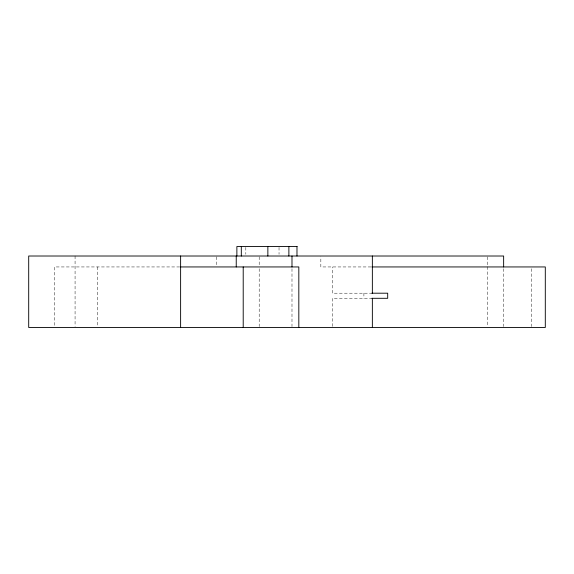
<?xml version="1.0" encoding="UTF-8"?>
<svg xmlns="http://www.w3.org/2000/svg" width="574" height="574" viewBox="0 0 574 574"><rect width="100%" height="100%" fill="white"/><g stroke="black" fill="none" stroke-linecap="round" stroke-linejoin="round"><path stroke-width="0.43" stroke-dasharray="2.87 2.15" d="M179.633 266.946L54.408 266.946L54.408 326.577M371.026 266.946L320.844 266.946L320.844 256.851M372.361 293.199L332.317 293.199L332.317 266.946M372.361 298.301L332.317 298.301L332.317 327.467M531.553 268.725L531.553 326.577M503.642 268.725L503.642 326.577M487.319 256.901L487.319 265.834M487.319 266.731L487.319 326.577M363.902 293.199L363.902 298.301M291.987 268.725L291.987 326.577M279.036 247.394L279.036 254.282M259.197 256.851L259.197 266.106M259.197 268.725L259.197 326.577M245.816 247.394L245.816 254.282M216.219 256.851L216.219 266.106M97.386 266.946L97.386 326.577M75.072 256.011L75.072 326.577"/><path stroke-width="0.86" d="M236.875 256.011L236.875 246.533L297.153 246.533M180.616 266.946L298.824 266.946L298.824 327.467M371.923 266.946L545.3 266.946L545.3 327.467L28.7 327.467L28.7 256.011L503.642 256.011L503.642 266.946M371.83 293.199L387.694 293.199L387.694 298.301L371.83 298.301M372.361 256.011L372.361 293.199M372.361 298.301L372.361 327.467M296.98 246.533L296.98 256.011M291.987 256.011L291.987 266.946M288.88 246.533L288.88 256.011M267.864 246.533L267.864 256.011M243.211 266.946L243.211 327.467M241.31 246.533L241.31 256.011M236.237 256.011L236.237 266.946M180.616 256.011L180.616 327.467"/></g></svg>
